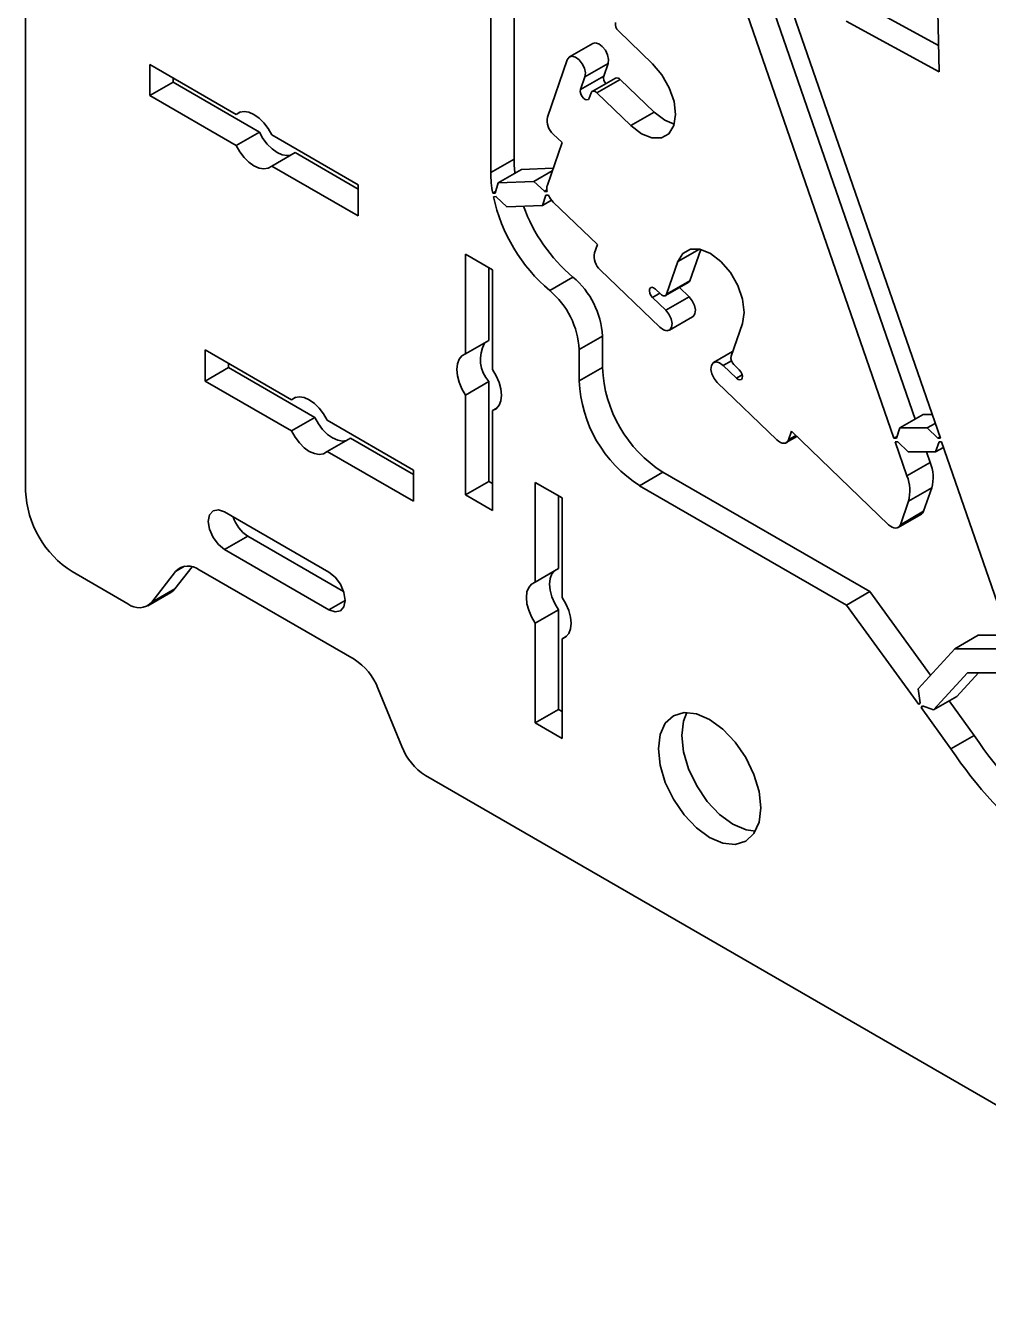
# Model space of a CAD drawing. Header units: millimetres. Extents: x 0 to 415, y 0 to 292.
# Drawn here: x 331.24 to 338.55, y 118.18 to 127.9 of the extents above; entities that cross this region are included whole.
import ezdxf

# ---------------------------------------------------------------- set-up
doc = ezdxf.new("R2010")
doc.units = ezdxf.units.MM

# ---------------------------------------------------------------- blocks, each defined once
blk = doc.blocks.new('SE95')
at = {"color": 7, "linetype": 'Continuous', "lineweight": 35}
for p, q in [((332.8364, 127.2243), (332.8634, 127.2413)), ((332.8634, 127.2413), (332.8961, 127.247)), ((332.8961, 127.247), (332.9328, 127.241)), ((332.9328, 127.241), (332.9716, 127.2238)), ((332.9716, 127.2238), (333.0104, 127.1963)), ((333.0104, 127.1963), (333.0471, 127.1598)), ((333.0471, 127.1598), (333.0798, 127.1163)), ((333.0798, 127.1163), (333.1068, 127.0682))]:
    blk.add_line(p, q, dxfattribs=at)
blk = doc.blocks.new('SE94')
blk.add_blockref('SE95', (0, 0))
blk = doc.blocks.new('SE97')
at = {"color": 7, "linetype": 'Continuous', "lineweight": 35}
for p, q in [((332.8634, 126.9394), (332.8364, 126.9875)), ((332.8961, 126.8959), (332.8634, 126.9394)), ((332.9328, 126.8595), (332.8961, 126.8959)), ((332.9716, 126.8319), (332.9328, 126.8595)), ((333.0104, 126.8147), (332.9716, 126.8319)), ((333.0471, 126.8088), (333.0104, 126.8147)), ((333.0798, 126.8144), (333.0471, 126.8088)), ((333.1068, 126.8314), (333.0798, 126.8144))]:
    blk.add_line(p, q, dxfattribs=at)
blk = doc.blocks.new('SE96')
blk.add_blockref('SE97', (0, 0))
blk = doc.blocks.new('SE115')
at = {"color": 7, "linetype": 'Continuous', "lineweight": 35}
for p, q in [((334.5308, 125.3617), (334.5176, 125.3269)), ((334.5521, 125.3872), (334.5308, 125.3617)), ((334.5803, 125.4021), (334.5521, 125.3872)), ((334.5176, 125.3269), (334.5131, 125.2847)), ((334.5131, 125.2847), (334.5176, 125.2373)), ((334.5176, 125.2373), (334.5308, 125.1873)), ((334.5308, 125.1873), (334.5521, 125.1372)), ((334.5521, 125.1372), (334.5803, 125.0898))]:
    blk.add_line(p, q, dxfattribs=at)
blk = doc.blocks.new('SE114')
blk.add_blockref('SE115', (0, 0))
blk = doc.blocks.new('SE117')
at = {"color": 7, "linetype": 'Continuous', "lineweight": 35}
for p, q in [((334.8135, 125.2362), (334.7853, 125.2837)), ((334.8348, 125.1862), (334.8135, 125.2362)), ((334.848, 125.1361), (334.8348, 125.1862)), ((334.8525, 125.0888), (334.848, 125.1361)), ((334.848, 125.0466), (334.8525, 125.0888)), ((334.7853, 124.9714), (334.8135, 124.9863)), ((334.8135, 124.9863), (334.8348, 125.0118)), ((334.8348, 125.0118), (334.848, 125.0466))]:
    blk.add_line(p, q, dxfattribs=at)
blk = doc.blocks.new('SE116')
blk.add_blockref('SE117', (0, 0))
blk = doc.blocks.new('SE119')
at = {"color": 7, "linetype": 'Continuous', "lineweight": 35}
for p, q in [((333.2841, 124.769), (333.2571, 124.8171)), ((333.3168, 124.7255), (333.2841, 124.769)), ((333.3535, 124.689), (333.3168, 124.7255)), ((333.3923, 124.6615), (333.3535, 124.689)), ((333.4311, 124.6443), (333.3923, 124.6615)), ((333.4678, 124.6383), (333.4311, 124.6443)), ((333.5006, 124.644), (333.4678, 124.6383)), ((333.5276, 124.661), (333.5006, 124.644))]:
    blk.add_line(p, q, dxfattribs=at)
blk = doc.blocks.new('SE118')
blk.add_blockref('SE119', (0, 0))
blk = doc.blocks.new('SE121')
at = {"color": 7, "linetype": 'Continuous', "lineweight": 35}
for p, q in [((333.2571, 125.0539), (333.2841, 125.0709)), ((333.2841, 125.0709), (333.3168, 125.0765)), ((333.3168, 125.0765), (333.3535, 125.0706)), ((333.3535, 125.0706), (333.3923, 125.0534)), ((333.3923, 125.0534), (333.4311, 125.0258)), ((333.4311, 125.0258), (333.4678, 124.9894)), ((333.4678, 124.9894), (333.5006, 124.9459)), ((333.5006, 124.9459), (333.5276, 124.8978))]:
    blk.add_line(p, q, dxfattribs=at)
blk = doc.blocks.new('SE120')
blk.add_blockref('SE121', (0, 0))
blk = doc.blocks.new('SE131')
at = {"color": 7, "linetype": 'Continuous', "lineweight": 35}
for p, q in [((335.0597, 123.6274), (335.0465, 123.5926)), ((335.081, 123.6529), (335.0597, 123.6274)), ((335.1092, 123.6678), (335.081, 123.6529)), ((335.0465, 123.5926), (335.042, 123.5504)), ((335.042, 123.5504), (335.0465, 123.5031)), ((335.0465, 123.5031), (335.0597, 123.453)), ((335.0597, 123.453), (335.081, 123.4029)), ((335.081, 123.4029), (335.1092, 123.3555))]:
    blk.add_line(p, q, dxfattribs=at)
blk = doc.blocks.new('SE130')
blk.add_blockref('SE131', (0, 0))
blk = doc.blocks.new('SE133')
at = {"color": 7, "linetype": 'Continuous', "lineweight": 35}
for p, q in [((335.3424, 123.502), (335.3142, 123.5494)), ((335.3637, 123.4519), (335.3424, 123.502)), ((335.3769, 123.4018), (335.3637, 123.4519)), ((335.3814, 123.3545), (335.3769, 123.4018)), ((335.3637, 123.2775), (335.3769, 123.3123)), ((335.3769, 123.3123), (335.3814, 123.3545)), ((335.3142, 123.2371), (335.3424, 123.252)), ((335.3424, 123.252), (335.3637, 123.2775))]:
    blk.add_line(p, q, dxfattribs=at)
blk = doc.blocks.new('SE132')
blk.add_blockref('SE133', (0, 0))
blk = doc.blocks.new('SE139')
at = {"color": 7, "linetype": 'Continuous', "lineweight": 35}
for p, q in [((332.6342, 124.1786), (332.661, 124.2094)), ((332.661, 124.2094), (332.7011, 124.2172)), ((332.7011, 124.2172), (332.7485, 124.2008)), ((332.6247, 124.1293), (332.6342, 124.1786)), ((332.6342, 124.0692), (332.6247, 124.1293)), ((332.661, 124.0074), (332.6342, 124.0692)), ((332.7011, 123.9532), (332.661, 124.0074)), ((332.7485, 123.915), (332.7011, 123.9532))]:
    blk.add_line(p, q, dxfattribs=at)
blk = doc.blocks.new('SE138')
blk.add_blockref('SE139', (0, 0))
blk = doc.blocks.new('SE141')
at = {"color": 7, "linetype": 'Continuous', "lineweight": 35}
for p, q in [((333.5412, 123.7432), (333.5885, 123.705)), ((333.5885, 123.705), (333.6287, 123.6508)), ((333.6287, 123.6508), (333.6555, 123.589)), ((333.6555, 123.589), (333.6649, 123.5288)), ((333.6649, 123.5288), (333.6555, 123.4796)), ((333.5885, 123.4409), (333.5412, 123.4574)), ((333.6287, 123.4487), (333.5885, 123.4409)), ((333.6555, 123.4796), (333.6287, 123.4487))]:
    blk.add_line(p, q, dxfattribs=at)
blk = doc.blocks.new('SE140')
blk.add_blockref('SE141', (0, 0))
blk = doc.blocks.new('SE149')
at = {"color": 7, "linetype": 'Continuous', "lineweight": 35}
for p, q in [((336.1596, 122.6512), (336.0978, 122.5939)), ((336.2401, 122.6761), (336.1596, 122.6512)), ((336.3339, 122.6668), (336.2401, 122.6761)), ((336.4346, 122.624), (336.3339, 122.6668)), ((336.0978, 122.5939), (336.0589, 122.508)), ((336.5352, 122.5506), (336.4346, 122.624)), ((336.629, 122.4516), (336.5352, 122.5506)), ((336.0589, 122.508), (336.0457, 122.3994)), ((336.7096, 122.3337), (336.629, 122.4516)), ((336.0457, 122.3994), (336.0589, 122.2756)), ((336.7714, 122.205), (336.7096, 122.3337)), ((336.0589, 122.2756), (336.0978, 122.1448)), ((336.0978, 122.1448), (336.1596, 122.0161)), ((336.8102, 122.0743), (336.7714, 122.205)), ((336.8235, 121.9504), (336.8102, 122.0743)), ((336.1596, 122.0161), (336.2401, 121.8983)), ((336.8102, 121.8418), (336.8235, 121.9504)), ((336.2401, 121.8983), (336.3339, 121.7992)), ((336.3339, 121.7992), (336.4346, 121.7258)), ((336.7096, 121.6986), (336.7714, 121.756)), ((336.7714, 121.756), (336.8102, 121.8418)), ((336.4346, 121.7258), (336.5352, 121.683)), ((336.5352, 121.683), (336.629, 121.6737)), ((336.629, 121.6737), (336.7096, 121.6986))]:
    blk.add_line(p, q, dxfattribs=at)
blk = doc.blocks.new('SE148')
blk.add_blockref('SE149', (0, 0))
blk = doc.blocks.new('SE517')
at = {"color": 7, "linetype": 'Continuous', "lineweight": 35}
for p, q in [((335.3662, 127.6586), (335.3525, 127.6388)), ((335.388, 127.6655), (335.3662, 127.6586)), ((335.4146, 127.6586), (335.388, 127.6655)), ((335.4419, 127.6388), (335.4146, 127.6586)), ((335.4659, 127.6092), (335.4419, 127.6388)), ((335.4828, 127.5742), (335.4659, 127.6092)), ((335.4901, 127.5393), (335.4828, 127.5742)), ((335.4866, 127.5097), (335.4901, 127.5393))]:
    blk.add_line(p, q, dxfattribs=at)
blk = doc.blocks.new('SE516')
blk.add_blockref('SE517', (0, 0))
blk = doc.blocks.new('SE519')
at = {"color": 7, "linetype": 'Continuous', "lineweight": 35}
for p, q in [((335.4513, 127.3981), (335.4531, 127.4129)), ((335.455, 127.3806), (335.4513, 127.3981)), ((335.4634, 127.3631), (335.455, 127.3806)), ((335.4754, 127.3483), (335.4634, 127.3631)), ((335.4891, 127.3384), (335.4754, 127.3483)), ((335.5024, 127.335), (335.4891, 127.3384)), ((335.5133, 127.3384), (335.5024, 127.335)), ((335.5201, 127.3483), (335.5133, 127.3384))]:
    blk.add_line(p, q, dxfattribs=at)
blk = doc.blocks.new('SE518')
blk.add_blockref('SE519', (0, 0))
blk = doc.blocks.new('SE521')
at = {"color": 7, "linetype": 'Continuous', "lineweight": 35}
for p, q in [((335.5364, 127.3927), (335.5336, 127.387)), ((335.5404, 127.3969), (335.5364, 127.3927)), ((335.5454, 127.3995), (335.5404, 127.3969)), ((335.5513, 127.4004), (335.5454, 127.3995)), ((335.5578, 127.3995), (335.5513, 127.4004)), ((335.5646, 127.3969), (335.5578, 127.3995)), ((335.5715, 127.3927), (335.5646, 127.3969)), ((335.5783, 127.387), (335.5715, 127.3927))]:
    blk.add_line(p, q, dxfattribs=at)
blk = doc.blocks.new('SE520')
blk.add_blockref('SE521', (0, 0))
blk = doc.blocks.new('SE523')
at = {"color": 7, "linetype": 'Continuous', "lineweight": 35}
for p, q in [((335.9999, 127.6096), (336.0716, 127.5252)), ((336.0716, 127.5252), (336.1282, 127.426)), ((336.1282, 127.426), (336.1643, 127.3218)), ((336.1643, 127.3218), (336.1763, 127.2227)), ((336.1763, 127.2227), (336.1631, 127.1383)), ((335.9162, 127.0771), (335.8365, 127.1384)), ((336.1631, 127.1383), (336.1258, 127.0771)), ((335.996, 127.0449), (335.9162, 127.0771)), ((336.0683, 127.0449), (335.996, 127.0449)), ((336.1258, 127.0771), (336.0683, 127.0449))]:
    blk.add_line(p, q, dxfattribs=at)
blk = doc.blocks.new('SE522')
blk.add_blockref('SE523', (0, 0))
blk = doc.blocks.new('SE589')
at = {"color": 7, "linetype": 'Continuous', "lineweight": 35}
for p, q in [((337.7948, 124.1042), (337.8084, 124.0929)), ((337.8084, 124.0929), (337.8222, 124.0844)), ((337.8222, 124.0844), (337.8359, 124.0792)), ((337.8606, 124.0792), (337.8706, 124.0844)), ((337.8706, 124.0844), (337.8786, 124.0929)), ((337.8786, 124.0929), (337.8843, 124.1042)), ((337.8359, 124.0792), (337.8488, 124.0775)), ((337.8488, 124.0775), (337.8606, 124.0792))]:
    blk.add_line(p, q, dxfattribs=at)
blk = doc.blocks.new('SE588')
blk.add_blockref('SE589', (0, 0))
blk = doc.blocks.new('SE591')
at = {"color": 7, "linetype": 'Continuous', "lineweight": 35}
for p, q in [((336.9452, 124.75), (336.9587, 124.7386)), ((336.9587, 124.7386), (336.9726, 124.7302)), ((336.9726, 124.7302), (336.9862, 124.725)), ((336.9862, 124.725), (336.9992, 124.7232)), ((336.9992, 124.7232), (337.0109, 124.725)), ((337.0109, 124.725), (337.021, 124.7301)), ((337.021, 124.7301), (337.029, 124.7386)), ((337.029, 124.7386), (337.0346, 124.7499))]:
    blk.add_line(p, q, dxfattribs=at)
blk = doc.blocks.new('SE590')
blk.add_blockref('SE591', (0, 0))
blk = doc.blocks.new('SE593')
at = {"color": 7, "linetype": 'Continuous', "lineweight": 35}
for p, q in [((336.4477, 125.3149), (336.4443, 125.2853)), ((336.4443, 125.2853), (336.4515, 125.2503)), ((336.4614, 125.3347), (336.4477, 125.3149)), ((336.4515, 125.2503), (336.4685, 125.2154)), ((336.4832, 125.3416), (336.4614, 125.3347)), ((336.5098, 125.3346), (336.4832, 125.3416)), ((336.5372, 125.3148), (336.5098, 125.3346)), ((336.4685, 125.2154), (336.4924, 125.1858))]:
    blk.add_line(p, q, dxfattribs=at)
blk = doc.blocks.new('SE592')
blk.add_blockref('SE593', (0, 0))
blk = doc.blocks.new('SE595')
at = {"color": 7, "linetype": 'Continuous', "lineweight": 35}
for p, q in [((336.6602, 125.2825), (336.6722, 125.2677)), ((336.6722, 125.2677), (336.6806, 125.2503)), ((336.6806, 125.2503), (336.6843, 125.2328)), ((336.6515, 125.2081), (336.6378, 125.218)), ((336.6648, 125.2046), (336.6515, 125.2081)), ((336.6757, 125.2081), (336.6648, 125.2046)), ((336.6825, 125.218), (336.6757, 125.2081)), ((336.6843, 125.2328), (336.6825, 125.218))]:
    blk.add_line(p, q, dxfattribs=at)
blk = doc.blocks.new('SE594')
blk.add_blockref('SE595', (0, 0))
blk = doc.blocks.new('SE597')
at = {"color": 7, "linetype": 'Continuous', "lineweight": 35}
for p, q in [((336.1941, 126.1056), (336.2313, 126.1669)), ((336.2313, 126.1669), (336.2889, 126.1991)), ((336.2889, 126.1991), (336.3611, 126.199)), ((336.3611, 126.199), (336.441, 126.1668)), ((336.441, 126.1668), (336.5206, 126.1055)), ((336.5206, 126.1055), (336.5923, 126.0212)), ((336.5923, 126.0212), (336.6489, 125.922)), ((336.6489, 125.922), (336.685, 125.8178)), ((336.685, 125.8178), (336.697, 125.7186)), ((336.697, 125.7186), (336.6838, 125.6343))]:
    blk.add_line(p, q, dxfattribs=at)
blk = doc.blocks.new('SE596')
blk.add_blockref('SE597', (0, 0))
blk = doc.blocks.new('SE599')
at = {"color": 7, "linetype": 'Continuous', "lineweight": 35}
for p, q in [((336.0632, 125.8572), (336.07, 125.8515)), ((336.07, 125.8515), (336.0769, 125.8473)), ((336.0769, 125.8473), (336.0837, 125.8447)), ((336.0837, 125.8447), (336.0902, 125.8438)), ((336.0902, 125.8438), (336.0961, 125.8447)), ((336.0961, 125.8447), (336.1011, 125.8473)), ((336.1011, 125.8473), (336.1051, 125.8515)), ((336.1051, 125.8515), (336.1079, 125.8572))]:
    blk.add_line(p, q, dxfattribs=at)
blk = doc.blocks.new('SE598')
blk.add_blockref('SE599', (0, 0))
blk = doc.blocks.new('SE601')
at = {"color": 7, "linetype": 'Continuous', "lineweight": 35}
for p, q in [((335.9765, 125.8811), (335.9782, 125.8959)), ((335.9801, 125.8637), (335.9765, 125.8811)), ((335.9782, 125.8959), (335.9851, 125.9058)), ((335.9886, 125.8462), (335.9801, 125.8637)), ((335.9851, 125.9058), (335.996, 125.9093)), ((336.0006, 125.8314), (335.9886, 125.8462)), ((335.996, 125.9093), (336.0093, 125.9058)), ((336.0093, 125.9058), (336.023, 125.8959))]:
    blk.add_line(p, q, dxfattribs=at)
blk = doc.blocks.new('SE600')
blk.add_blockref('SE601', (0, 0))
blk = doc.blocks.new('SE603')
at = {"color": 7, "linetype": 'Continuous', "lineweight": 35}
for p, q in [((336.1252, 125.7049), (336.1012, 125.7345)), ((336.1421, 125.67), (336.1252, 125.7049)), ((336.1493, 125.635), (336.1421, 125.67)), ((336.0564, 125.6055), (336.0838, 125.5857)), ((336.0838, 125.5857), (336.1104, 125.5787)), ((336.1104, 125.5787), (336.1322, 125.5856)), ((336.1322, 125.5856), (336.1459, 125.6054)), ((336.1459, 125.6054), (336.1493, 125.635))]:
    blk.add_line(p, q, dxfattribs=at)
blk = doc.blocks.new('SE602')
blk.add_blockref('SE603', (0, 0))
blk = doc.blocks.new('SE667')
at = {"color": 7, "linetype": 'Continuous', "lineweight": 35}
for p, q in [((336.0133, 127.2405), (336.093, 127.1792)), ((336.093, 127.1792), (336.1663, 127.1485))]:
    blk.add_line(p, q, dxfattribs=at)
blk = doc.blocks.new('SE666')
blk.add_blockref('SE667', (0, 0))
blk = doc.blocks.new('SE669')
at = {"color": 7, "linetype": 'Continuous', "lineweight": 35}
for p, q in [((335.5463, 127.7629), (335.5647, 127.7676)), ((335.5647, 127.7676), (335.5914, 127.7606)), ((335.5914, 127.7606), (335.6187, 127.7408)), ((335.6187, 127.7408), (335.6427, 127.7112)), ((335.6427, 127.7112), (335.6596, 127.6763)), ((335.6596, 127.6763), (335.6669, 127.6413)), ((335.6669, 127.6413), (335.6634, 127.6117))]:
    blk.add_line(p, q, dxfattribs=at)
blk = doc.blocks.new('SE668')
blk.add_blockref('SE669', (0, 0))
blk = doc.blocks.new('SE671')
at = {"color": 7, "linetype": 'Continuous', "lineweight": 35}
for p, q in [((336.278, 125.8366), (336.3019, 125.807)), ((336.3019, 125.807), (336.3188, 125.772)), ((336.3188, 125.772), (336.3261, 125.7371)), ((336.3261, 125.7371), (336.3227, 125.7075)), ((336.309, 125.6877), (336.3056, 125.6854)), ((336.3227, 125.7075), (336.309, 125.6877))]:
    blk.add_line(p, q, dxfattribs=at)
blk = doc.blocks.new('SE670')
blk.add_blockref('SE671', (0, 0))
blk = doc.blocks.new('SE673')
at = {"color": 7, "linetype": 'Continuous', "lineweight": 35}
for p, q in [((336.2626, 122.677), (336.2357, 122.6101)), ((336.2357, 122.6101), (336.2224, 122.5015)), ((336.2224, 122.5015), (336.2357, 122.3776)), ((336.2357, 122.3776), (336.2745, 122.2469)), ((336.2745, 122.2469), (336.3363, 122.1182)), ((336.3363, 122.1182), (336.4169, 122.0003)), ((336.4169, 122.0003), (336.5107, 121.9013)), ((336.5107, 121.9013), (336.6113, 121.8279)), ((336.6113, 121.8279), (336.712, 121.7851)), ((336.712, 121.7851), (336.7833, 121.7749))]:
    blk.add_line(p, q, dxfattribs=at)
blk = doc.blocks.new('SE672')
blk.add_blockref('SE673', (0, 0))
blk = doc.blocks.new('SE675')
at = {"color": 7, "linetype": 'Continuous', "lineweight": 35}
for p, q in [((335.2188, 123.6525), (335.2233, 123.6947)), ((335.2233, 123.6947), (335.2365, 123.7294)), ((335.2365, 123.7294), (335.2533, 123.751)), ((335.2233, 123.6051), (335.2188, 123.6525)), ((335.2365, 123.5551), (335.2233, 123.6051)), ((335.2578, 123.505), (335.2365, 123.5551)), ((335.286, 123.4575), (335.2578, 123.505))]:
    blk.add_line(p, q, dxfattribs=at)
blk = doc.blocks.new('SE674')
blk.add_blockref('SE675', (0, 0))
blk = doc.blocks.new('SE677')
at = {"color": 7, "linetype": 'Continuous', "lineweight": 35}
for p, q in [((333.0131, 127.0896), (333.0401, 127.0415)), ((333.0401, 127.0415), (333.0729, 126.998)), ((333.0729, 126.998), (333.1096, 126.9615)), ((333.1096, 126.9615), (333.1484, 126.934)), ((333.1484, 126.934), (333.1871, 126.9168)), ((333.1871, 126.9168), (333.2239, 126.9108)), ((333.2239, 126.9108), (333.2509, 126.9146))]:
    blk.add_line(p, q, dxfattribs=at)
blk = doc.blocks.new('SE676')
blk.add_blockref('SE677', (0, 0))
blk = doc.blocks.new('SE679')
at = {"color": 7, "linetype": 'Continuous', "lineweight": 35}
for p, q in [((333.4339, 124.9191), (333.4609, 124.871)), ((333.4609, 124.871), (333.4936, 124.8276)), ((333.4936, 124.8276), (333.5303, 124.7911)), ((333.5303, 124.7911), (333.5691, 124.7635)), ((333.5691, 124.7635), (333.6079, 124.7463)), ((333.6079, 124.7463), (333.6446, 124.7404)), ((333.6446, 124.7404), (333.6716, 124.7441))]:
    blk.add_line(p, q, dxfattribs=at)
blk = doc.blocks.new('SE678')
blk.add_blockref('SE679', (0, 0))
blk = doc.blocks.new('SE681')
at = {"color": 7, "linetype": 'Continuous', "lineweight": 35}
for p, q in [((332.3556, 123.5999), (332.3407, 123.5893)), ((332.3712, 123.6163), (332.3556, 123.5999))]:
    blk.add_line(p, q, dxfattribs=at)
blk = doc.blocks.new('SE680')
blk.add_blockref('SE681', (0, 0))

msp = doc.modelspace()

# ---------------------------------------------------------------- linework, layer by layer
at = {"color": 7, "linetype": 'Continuous', "lineweight": 35}
for p, q in [((334.948, 131.228), (334.948, 126.884)), ((334.7712, 131.126), (334.7712, 126.7819)), ((338.1798, 127.5474), (338.1332, 129.5659)), ((337.8355, 124.7619), (336.5821, 128.3825)), ((336.9352, 128.3824), (338.1886, 124.7618)), ((331.2356, 128.2993), (331.2356, 124.3597)), ((337.9975, 124.9066), (336.8211, 128.3048)), ((337.6497, 128.0354), (338.1752, 127.7485)), ((337.473, 127.9334), (338.1798, 127.5474)), ((335.7417, 127.8581), (335.9999, 127.6096)), ((335.5463, 127.7629), (335.3696, 127.6609)), ((332.8364, 127.2243), (332.1796, 127.6035)), ((332.1796, 127.6035), (332.1796, 127.3667)), ((335.3525, 127.6388), (335.2014, 127.2032)), ((335.6634, 127.6117), (335.4866, 127.5097)), ((335.6298, 127.5149), (335.6634, 127.6117)), ((332.3564, 127.4687), (332.3564, 127.5014)), ((335.6298, 127.5149), (335.4531, 127.4129)), ((335.4531, 127.4129), (335.4866, 127.5097)), ((335.7189, 127.5001), (335.5421, 127.3981)), ((335.7551, 127.4891), (335.5783, 127.387)), ((335.7551, 127.4891), (336.0133, 127.2405)), ((332.3564, 127.4687), (332.1796, 127.3667)), ((332.3564, 127.4687), (333.0131, 127.0896)), ((335.5336, 127.387), (335.5201, 127.3483)), ((335.5783, 127.387), (335.8365, 127.1384)), ((332.8364, 126.9875), (332.1796, 127.3667)), ((332.8691, 127.2432), (332.8364, 127.2243)), ((336.0133, 127.2405), (335.8365, 127.1384)), ((333.0131, 127.0896), (332.8364, 126.9875)), ((333.7636, 126.6891), (333.1068, 127.0682)), ((335.3132, 127.0095), (335.2013, 126.6868)), ((335.2461, 127.0741), (335.3132, 127.0095)), ((333.1068, 126.8314), (333.2836, 126.9335)), ((333.2836, 126.9335), (333.7636, 126.6564)), ((333.7636, 126.4523), (333.1068, 126.8314)), ((334.948, 126.884), (334.7712, 126.7819)), ((335.0041, 126.8053), (334.8273, 126.7032)), ((335.2458, 126.8152), (335.0041, 126.8053)), ((334.8273, 126.7032), (335.0988, 126.7144)), ((335.0988, 126.7144), (335.2389, 126.7953)), ((335.1801, 126.639), (335.0988, 126.7144)), ((333.7636, 126.6891), (333.7636, 126.4523)), ((334.807, 126.6374), (334.7859, 126.6253)), ((334.8035, 126.626), (334.7859, 126.6253)), ((334.8273, 126.7032), (334.8035, 126.626)), ((335.1655, 126.5319), (335.1895, 126.6095)), ((335.1985, 126.6496), (335.1801, 126.639)), ((335.1801, 126.639), (335.1809, 126.6368)), ((335.1989, 126.6472), (335.1809, 126.6368)), ((335.2009, 126.637), (335.1809, 126.6368)), ((335.2101, 126.6096), (335.1895, 126.6095)), ((334.8118, 126.5985), (334.7913, 126.5977)), ((334.8127, 126.5961), (334.8118, 126.5985)), ((334.8127, 126.5961), (334.8941, 126.5207)), ((334.8941, 126.5207), (335.1655, 126.5319)), ((335.2336, 126.5712), (335.1655, 126.5319)), ((335.246, 126.5577), (335.5814, 126.2349)), ((335.559, 126.1704), (335.5814, 126.2349)), ((334.7853, 126.0421), (334.5803, 126.1604)), ((334.5803, 126.1604), (334.5803, 125.4021)), ((336.3573, 126.1998), (336.1941, 126.1056)), ((336.2847, 125.9592), (336.3674, 126.1976)), ((334.757, 126.0584), (334.757, 125.5041)), ((334.7853, 125.2837), (334.7853, 126.0421)), ((336.0564, 125.6055), (335.6037, 126.0413)), ((336.1079, 125.8572), (336.1941, 126.1056)), ((335.219, 125.8845), (335.3958, 125.9866)), ((336.0994, 125.8461), (336.2762, 125.9482)), ((336.2847, 125.9592), (336.1079, 125.8572)), ((336.0565, 125.8636), (336.0006, 125.8314)), ((336.0006, 125.8314), (336.1012, 125.7345)), ((336.023, 125.8959), (336.0632, 125.8572)), ((336.1012, 125.7345), (336.278, 125.8366)), ((336.2048, 125.907), (336.278, 125.8366)), ((336.1288, 125.5834), (336.3056, 125.6854)), ((336.5976, 125.3858), (336.6838, 125.6343)), ((334.757, 125.5041), (334.5803, 125.4021)), ((335.6197, 125.5379), (335.4429, 125.4358)), ((335.6197, 125.5379), (335.6197, 125.2991)), ((332.6004, 125.1962), (332.6004, 125.433)), ((333.2571, 125.0539), (332.6004, 125.433)), ((335.4429, 125.4358), (335.4429, 125.197)), ((336.6096, 125.4205), (336.4648, 125.3369)), ((336.6003, 125.3513), (336.5372, 125.3148)), ((332.7771, 125.2983), (332.6004, 125.1962)), ((332.7771, 125.331), (332.7771, 125.2983)), ((332.7771, 125.2983), (333.4339, 124.9191)), ((335.6197, 125.2991), (335.4429, 125.197)), ((336.5372, 125.3148), (336.6378, 125.218)), ((336.6199, 125.3213), (336.6602, 125.2825)), ((333.2571, 124.8171), (332.6004, 125.1962)), ((334.757, 125.1918), (334.5803, 125.0898)), ((334.757, 125.1918), (334.757, 124.4334)), ((336.9452, 124.75), (336.4924, 125.1858)), ((336.6825, 125.2438), (336.6378, 125.218)), ((333.2898, 125.0728), (333.2571, 125.0539)), ((334.5803, 125.0898), (334.5803, 124.3314)), ((334.818, 124.9903), (334.7853, 124.9714)), ((334.7853, 124.213), (334.7853, 124.9714)), ((333.4339, 124.9191), (333.2571, 124.8171)), ((334.1843, 124.5186), (333.5276, 124.8978)), ((338.0581, 124.9416), (337.8814, 124.8395)), ((338.0581, 124.9416), (338.1264, 124.9415)), ((338.089, 124.8394), (338.1496, 124.8744)), ((333.7043, 124.763), (333.5276, 124.661)), ((333.7043, 124.763), (334.1843, 124.4859)), ((337.0176, 124.7279), (337.0984, 124.7746)), ((337.0346, 124.7499), (337.057, 124.8145)), ((337.0346, 124.7499), (337.0905, 124.7822)), ((337.057, 124.8145), (337.7948, 124.1042)), ((337.8592, 124.7756), (337.8355, 124.7619)), ((337.8814, 124.8395), (337.8545, 124.7619)), ((338.089, 124.8394), (337.8814, 124.8395)), ((338.1696, 124.7618), (338.089, 124.8394)), ((338.1696, 124.7618), (338.1854, 124.771)), ((337.8355, 124.7619), (337.8545, 124.7619)), ((337.845, 124.7346), (337.8639, 124.7346)), ((337.9346, 124.4758), (337.845, 124.7346)), ((337.8639, 124.7346), (337.9446, 124.6569)), ((338.1522, 124.6569), (338.1791, 124.7344)), ((338.2128, 124.6919), (338.1522, 124.6569)), ((338.1696, 124.7618), (338.1886, 124.7618)), ((338.1791, 124.7344), (338.1981, 124.7344)), ((338.1981, 124.7344), (338.7697, 123.0833)), ((334.1843, 124.2818), (333.5276, 124.661)), ((337.9346, 124.4758), (338.1113, 124.5778)), ((338.1522, 124.6569), (337.9446, 124.6569)), ((338.1113, 124.5778), (338.084, 124.6569)), ((334.1843, 124.2818), (334.1843, 124.5186)), ((336.0793, 124.503), (335.9026, 124.4009)), ((336.0793, 124.503), (337.6521, 123.595)), ((334.757, 124.4334), (334.5803, 124.3314)), ((334.757, 124.4334), (334.7853, 124.4171)), ((335.1092, 124.4262), (335.1092, 123.6678)), ((335.1092, 124.4262), (335.3142, 124.3078)), ((335.9026, 124.4009), (337.4753, 123.493)), ((338.1228, 124.3842), (337.946, 124.2822)), ((338.0611, 124.2063), (338.1228, 124.3842)), ((334.5803, 124.3314), (334.7853, 124.213)), ((335.286, 123.7699), (335.286, 124.3241)), ((335.3142, 124.3078), (335.3142, 123.5494)), ((337.8843, 124.1042), (337.946, 124.2822)), ((332.7485, 124.2008), (333.5412, 123.7432)), ((337.8672, 124.0822), (338.044, 124.1842)), ((337.8843, 124.1042), (338.0611, 124.2063)), ((332.7485, 123.915), (332.9253, 124.0171)), ((333.653, 123.5969), (332.9253, 124.0171)), ((333.5412, 123.4574), (332.7485, 123.915)), ((331.5892, 123.7473), (332.0139, 123.5021)), ((332.1944, 123.5142), (332.3756, 123.7486)), ((332.3712, 123.6163), (332.5009, 123.7841)), ((332.4447, 123.7885), (332.3756, 123.7486)), ((332.5561, 123.7607), (333.7336, 123.0809)), ((335.286, 123.7699), (335.1092, 123.6678)), ((332.1944, 123.5142), (332.3712, 123.6163)), ((332.1639, 123.4873), (332.3407, 123.5893)), ((333.5412, 123.4574), (333.6649, 123.5288)), ((337.6521, 123.595), (337.4753, 123.493)), ((337.6521, 123.595), (338.1139, 122.9588)), ((335.1092, 123.3555), (335.286, 123.4575)), ((335.286, 122.6992), (335.286, 123.4575)), ((337.4753, 123.493), (338.0237, 122.7373)), ((335.1092, 123.3555), (335.1092, 122.5971)), ((335.3142, 123.2371), (335.3469, 123.256)), ((335.3142, 123.2371), (335.3142, 122.4787)), ((338.4747, 123.2631), (338.2979, 123.161)), ((338.4747, 123.2631), (338.7075, 123.263)), ((338.2979, 123.161), (338.0203, 122.856)), ((338.6701, 123.1609), (338.2979, 123.161)), ((338.3937, 122.9785), (338.1368, 122.6961)), ((338.3136, 122.7981), (338.4776, 122.9784)), ((338.7333, 122.9783), (338.3937, 122.9785)), ((333.9141, 122.8604), (334.0953, 122.4169)), ((338.0203, 122.856), (338.0357, 122.7505)), ((338.0358, 122.7505), (338.0237, 122.7373)), ((338.0358, 122.7505), (338.0357, 122.7505)), ((338.0533, 122.7265), (338.0412, 122.7133)), ((338.0412, 122.7133), (338.0599, 122.7241)), ((338.0533, 122.7265), (338.1368, 122.6961)), ((338.1368, 122.6961), (338.3136, 122.7981)), ((338.255, 122.7643), (338.4458, 122.5014)), ((335.286, 122.6992), (335.1092, 122.5971)), ((335.3142, 122.6828), (335.286, 122.6992)), ((338.0412, 122.7133), (338.269, 122.3994)), ((335.1092, 122.5971), (335.3142, 122.4787)), ((338.4458, 122.5014), (338.269, 122.3994)), ((334.2758, 122.1964), (341.2283, 118.1828))]:
    msp.add_line(p, q, dxfattribs=at)
for centre, radius, start, end in [((335.7878, 127.9102), 0.0696, 169.69203, 228.49932), ((335.6966, 127.5025), 0.0679, 169.44022, 221.19139), ((335.7294, 127.4698), 0.0321, 36.90212, 109.18327), ((335.3383, 127.1783), 0.1391, 169.69203, 228.49932), ((335.7949, 126.8862), 0.847, 180.14833, 187.40835), ((335.6556, 126.7861), 0.8844, 180.27146, 190.47949), ((335.2894, 126.6611), 0.0918, 163.73835, 195.27175), ((335.3624, 126.6766), 0.1664, 203.76117, 225.58635), ((336.0672, 126.878), 1.3063, 192.39171, 229.51277), ((336.2402, 126.9777), 1.3021, 200.30296, 229.56822), ((335.6959, 126.1455), 0.1391, 169.69203, 228.49932), ((334.994, 125.5059), 0.6265, 2.92802, 50.11267), ((336.2662, 125.9648), 0.0194, 301.11382, 343.33672), ((334.8173, 125.4038), 0.6265, 2.92802, 50.11267), ((334.9501, 125.3619), 0.2573, 151.33757, 221.37303), ((336.666, 125.3734), 0.0696, 169.69203, 228.49932), ((336.6176, 125.3445), 0.9989, 182.6062, 237.39447), ((336.4408, 125.2424), 0.9989, 182.6062, 237.39447), ((337.8268, 124.4638), 0.3065, 344.9386, 21.83619), ((337.6501, 124.3618), 0.3065, 344.9386, 21.83619), ((332.0033, 124.3946), 0.7684, 182.60548, 237.39452), ((338.024, 124.2174), 0.0387, 301.11382, 343.33672), ((333.0736, 124.2463), 0.2731, 197.70377, 237.10104), ((332.4724, 123.6569), 0.1333, 51.10979, 136.55744), ((332.0976, 123.6059), 0.1333, 231.10979, 316.55744), ((333.4869, 122.6948), 0.4582, 21.1847, 57.42342), ((341.2155, 124.347), 3.3283, 213.6776, 248.97859), ((334.5225, 122.5825), 0.4582, 201.1847, 237.42342), ((341.0387, 124.245), 3.3283, 213.6776, 248.97859)]:
    msp.add_arc(centre, radius, start, end, dxfattribs=at)

# ---------------------------------------------------------------- block references
for name in ['SE668', 'SE516', 'SE522', 'SE518', 'SE520', 'SE94', 'SE666', 'SE676', 'SE96', 'SE596', 'SE600', 'SE598', 'SE670', 'SE602', 'SE114', 'SE116', 'SE592', 'SE594', 'SE120', 'SE678', 'SE118', 'SE590', 'SE138', 'SE588', 'SE140', 'SE674', 'SE680', 'SE130', 'SE132', 'SE148', 'SE672']:
    msp.add_blockref(name, (0, 0))

doc.saveas('drawing.dxf')
